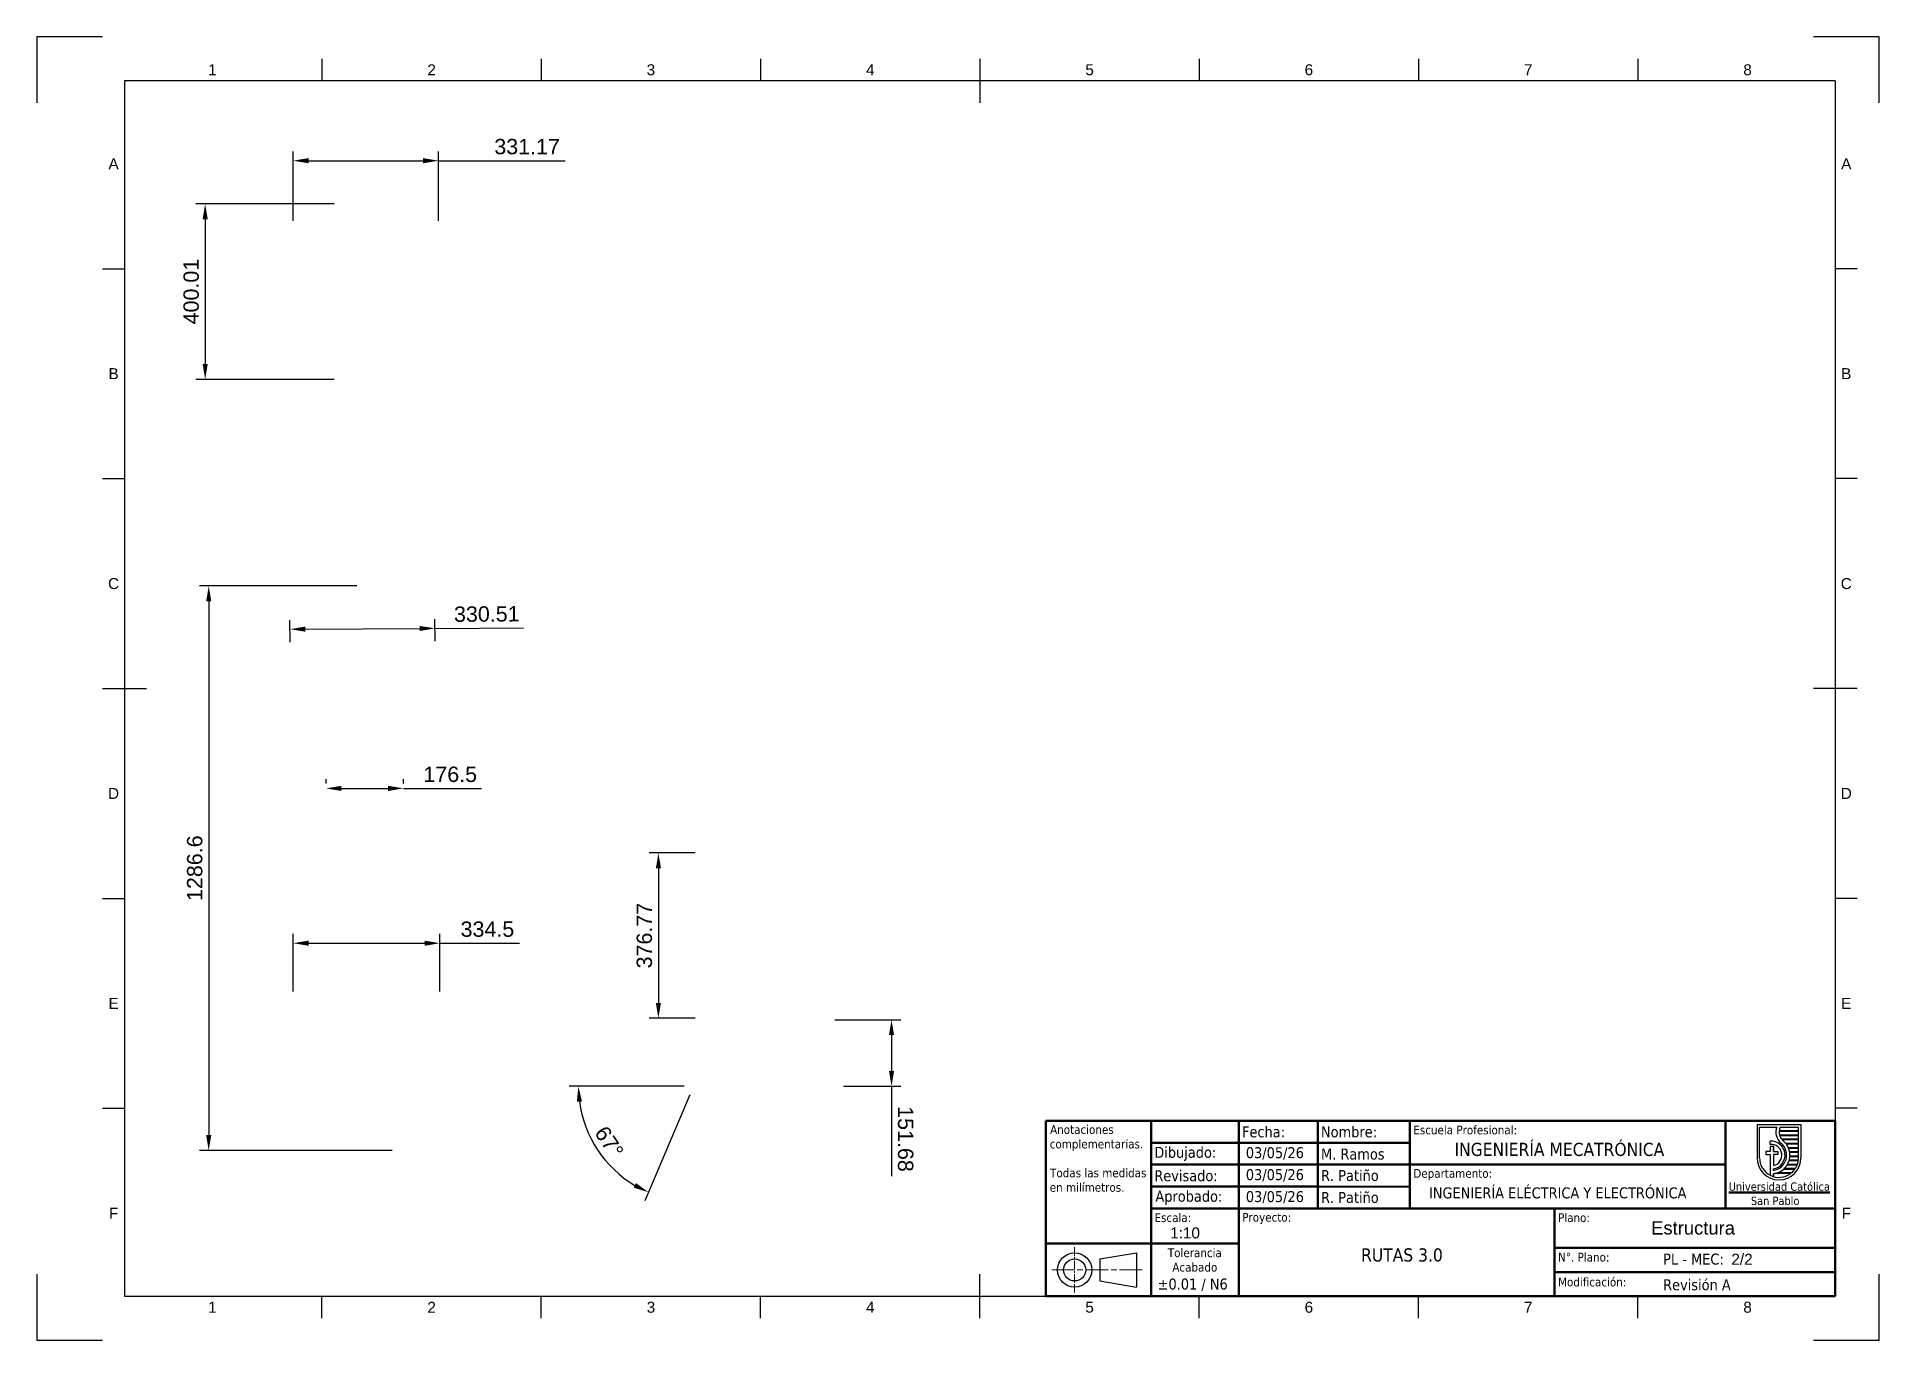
# Paper-space layout 'Plano1' of a CAD drawing. Header units: millimetres. Extents: x 0 to 420, y 0 to 297.
import ezdxf
from ezdxf.enums import TextEntityAlignment as Align

# ---------------------------------------------------------------- set-up
doc = ezdxf.new("R2010")
doc.units = ezdxf.units.MM
doc.header["$LTSCALE"] = 0.75
doc.linetypes.add('CHAIN', pattern=[0.3543, 0.2362, -0.0295, 0.0591, -0.0295])
for name, color, linetype, lineweight in [('BORDER', 7, 'Continuous', 25), ('FD_Dimensions', 7, 'Continuous', 25), ('Notes', 7, 'Continuous', 25), ('Title (ISO)', 7, 'Continuous', 50), ('TITLEBLOCK', 7, 'Continuous', 35)]:
    doc.layers.add(name, color=color, linetype=linetype, lineweight=lineweight)
doc.styles.add('FusionTitle', font='arial.ttf')
doc.styles.add('MtXpl_Tahoma', font='tahoma.ttf')
doc.styles.add('MtXpl_Tahoma_1', font='tahomabd.ttf')
doc.styles.get("Standard").update_dxf_attribs({"font": 'arial.ttf'})
doc.dimstyles.new('Dim-ISO-25', dxfattribs={"dimtxt": 3.5, "dimasz": 3.5, "dimexe": 2.1, "dimexo": 2.1, "dimgap": 1.4, "dimtad": 1, "dimzin": 12, "dimdsep": 46, "dimtxsty": 'Standard', "dimcen": 0, "dimazin": 3, "dimtp": 0.1, "dimtm": 0.1, "dimtfac": 0.714286, "dimtmove": 0, "dimatfit": 3, "dimfxl": 1, "dimtzin": 12, "dimarcsym": 0})

# ---------------------------------------------------------------- blocks, each defined once
blk = doc.blocks.new('ISO_A3_SHEET')
at = {"layer": 'BORDER'}
for p, q in [((65, 292), (65, 287)), ((115, 292), (115, 287)), ((165, 292), (165, 287)), ((215, 292), (215, 282)), ((265, 292), (265, 287)), ((315, 292), (315, 287)), ((365, 292), (365, 287)), ((410, 287), (20, 287)), ((20, 287), (20, 10)), ((410, 287), (410, 10)), ((15, 244.16666), (20, 244.16666)), ((415, 244.16666), (410, 244.16666)), ((15, 196.33333), (20, 196.33333)), ((415, 196.33333), (410, 196.33333)), ((15, 148.5), (25, 148.5)), ((415, 148.5), (405, 148.5)), ((15, 100.66667), (20, 100.66667)), ((415, 100.66667), (410, 100.66667)), ((15, 52.83334), (20, 52.83334)), ((415, 52.83334), (410, 52.83334)), ((215, 5), (215, 15)), ((20, 10), (410, 10)), ((65, 5), (65, 10)), ((115, 5), (115, 10)), ((165, 5), (165, 10)), ((265, 5), (265, 10)), ((315, 5), (315, 10)), ((365, 5), (365, 10))]:
    blk.add_line(p, q, dxfattribs=at)
at = {"layer": 'Defpoints'}
for p, q in [((15, 297), (0, 297)), ((0, 297), (0, 282)), ((420, 297), (405, 297)), ((420, 282), (420, 297)), ((0, 15), (0, 0)), ((420, 0), (420, 15)), ((0, 0), (15, 0)), ((405, 0), (420, 0))]:
    blk.add_line(p, q, dxfattribs=at)
at = {"layer": 'BORDER', "style": 'FusionTitle'}
for s, p in [('1', (40, 289.5)), ('2', (90, 289.5)), ('3', (140, 289.5)), ('4', (190, 289.5)), ('5', (240, 289.5)), ('6', (290, 289.5)), ('7', (340, 289.5)), ('8', (390, 289.5)), ('A', (17.5, 268.08333)), ('A', (412.5, 268.08333)), ('B', (17.5, 220.25)), ('B', (412.5, 220.25)), ('C', (17.5, 172.41667)), ('C', (412.5, 172.41667)), ('D', (17.5, 124.58334)), ('D', (412.5, 124.58334)), ('E', (17.5, 76.75001)), ('E', (412.5, 76.75001)), ('F', (17.5, 28.91668)), ('F', (412.5, 28.91668)), ('1', (40, 7.5)), ('2', (90, 7.5)), ('3', (140, 7.5)), ('4', (190, 7.5)), ('5', (240, 7.5)), ('6', (290, 7.5)), ('7', (340, 7.5)), ('8', (390, 7.5))]:
    blk.add_text(s, height=2.5, dxfattribs=at).set_placement(p, align=Align.MIDDLE)
blk = doc.blocks.new('MEC_UCSP_2026_ROTULO')
at = {"color": 7, "lineweight": 25}
blk.add_line((-17.82, 39.13), (-7.82, 39.13), dxfattribs=at)
at = {"lineweight": 25}
for p, q in [((-17.82, 39.13), (-17.82, 31.53)), ((-17.26, 31.53), (-17.26, 38.57)), ((-17.26, 38.57), (-13.32, 38.57)), ((-12.52, 38.57), (-8.38, 38.57)), ((-8.38, 37.69), (-8.38, 38.57)), ((-7.82, 39.13), (-7.82, 31.53)), ((-14.86, 34.59), (-14.86, 35.33)), ((-14.86, 34.23), (-14.86, 33.01)), ((-14.86, 34.23), (-14.12, 34.23)), ((-14.12, 34.23), (-14.12, 33.01)), ((-8.38, 37.53), (-12.79, 37.53)), ((-8.38, 37.69), (-12.78, 37.69)), ((-8.38, 36.73), (-12.71, 36.73)), ((-8.38, 36.58), (-12.66, 36.58)), ((-8.38, 35.77), (-12.21, 35.77)), ((-8.38, 35.62), (-12.08, 35.62)), ((-8.38, 34.82), (-11.28, 34.82)), ((-8.38, 34.66), (-11.16, 34.66)), ((-8.38, 33.86), (-10.71, 33.86)), ((-8.38, 33.71), (-10.64, 33.71)), ((-8.38, 36.73), (-8.38, 37.53)), ((-8.38, 35.77), (-8.38, 36.58)), ((-8.38, 34.82), (-8.38, 35.62)), ((-8.38, 33.86), (-8.38, 34.66)), ((-8.38, 32.9), (-8.38, 33.71)), ((-14.86, 33.01), (-15.86, 33.01)), ((-15.86, 33.01), (-15.86, 32.27)), ((-15.86, 32.27), (-14.86, 32.27)), ((-14.86, 32.27), (-14.86, 27.58)), ((-14.12, 33.01), (-13.13, 33.01)), ((-14.12, 32.27), (-14.12, 29.78)), ((-13.13, 32.27), (-14.12, 32.27)), ((-13.13, 33.01), (-13.13, 32.27)), ((-8.7, 29.88), (-11.02, 29.88)), ((-8.64, 30.03), (-10.92, 30.03)), ((-8.44, 30.84), (-10.57, 30.84)), ((-8.41, 30.99), (-10.52, 30.99)), ((-8.38, 32.9), (-10.42, 32.9)), ((-8.38, 32.75), (-10.39, 32.75)), ((-8.38, 31.79), (-10.37, 31.79)), ((-8.38, 31.95), (-10.36, 31.95)), ((-8.38, 31.95), (-8.38, 32.75)), ((-8.38, 31.53), (-8.38, 31.79)), ((-14.12, 29.03), (-14.12, 28.67)), ((-14.12, 27.93), (-14.12, 27.28)), ((-10.17, 27.97), (-13.85, 27.97)), ((-9.97, 28.12), (-13.26, 28.12)), ((-9.22, 28.92), (-11.84, 28.92)), ((-9.12, 29.08), (-11.67, 29.08))]:
    blk.add_line(p, q, dxfattribs=at)
for p, q in [((-14.12, 34.23), (-14.12, 33.01)), ((-14.12, 29.03), (-14.12, 28.67)), ((-14.12, 27.93), (-14.12, 27.28))]:
    blk.add_line(p, q)
for centre, radius, start, end in [((-10.22, 37.4), 3.32, 159.4919, 229.9701), ((-10.22, 37.4), 2.58, 153.2124, 173.7257), ((-14.62, 32.16), 3.17, 279.0593, 94.3439), ((-14.62, 32.16), 2.44, 281.8358, 95.6623), ((-14.62, 32.16), 3.53, 278.1382, 49.9701), ((-10.22, 37.4), 2.58, 177.1373, 195.1765), ((-10.22, 37.4), 2.58, 198.7319, 219.2627), ((-14.62, 32.16), 4.27, 38.4452, 49.9701), ((-14.62, 32.16), 4.27, 23.4265, 35.8674), ((-14.62, 32.16), 4.27, 9.9842, 21.2057), ((-12.82, 31.53), 5, 180, 0), ((-12.82, 31.53), 4.44, 180, 306.7065), ((-14.62, 32.16), 4.27, 313.664, 327.6519), ((-14.62, 32.16), 4.27, 330.0525, 341.8885), ((-14.62, 32.16), 4.27, 344.0373, 355.0278), ((-14.62, 32.16), 4.27, 357.0871, 7.9045), ((-12.82, 31.53), 4.44, 326.5146, 338.2428), ((-12.82, 31.53), 4.44, 340.3541, 351.0741), ((-12.82, 31.53), 4.44, 353.0681, 0), ((-14.62, 32.16), 4.27, 276.7227, 280.4384), ((-14.62, 32.16), 4.27, 288.631, 310.6014), ((-12.82, 31.53), 4.44, 309.8932, 324.1128)]:
    blk.add_arc(centre, radius, start, end, dxfattribs=at)
at = {"lineweight": 35}
blk.add_arc((-10.22, 37.4), 2.58, 223.8063, 229.9701, dxfattribs=at)
at = {"layer": 'Title (ISO)'}
for p, q in [((0, 40), (-180, 40)), ((-180, 40), (-180, 12)), ((-156, 35), (-156, 40)), ((-136, 35), (-136, 40)), ((-118, 35), (-118, 40)), ((-97, 35), (-97, 40)), ((-25, 20), (-25, 40)), ((0, 11), (0, 40)), ((-156, 29.95), (-156, 35)), ((-156, 35), (-136, 35)), ((-136, 35), (-118, 35)), ((-136, 30), (-136, 35)), ((-118, 30), (-118, 35.01)), ((-118, 35), (-97, 35)), ((-97, 30), (-97, 35)), ((-156, 30), (-136, 30)), ((-156, 24.96), (-156, 29.95)), ((-136, 20), (-136, 30)), ((-136, 30), (-136, 30)), ((-118, 30), (-136, 30)), ((-118, 25.06), (-118, 30)), ((-97, 30), (-118, 30)), ((-97, 30), (-25, 30)), ((-97, 25), (-97, 30)), ((-156, 25), (-136, 25)), ((-156, 20), (-156, 24.96)), ((-136, 25), (-118, 25)), ((-118, 20), (-118, 25.06)), ((-97, 24.94), (-118, 25)), ((-97, 20), (-97, 25)), ((-136, 20), (-156, 20)), ((-156, 12), (-156, 20)), ((-136, 12), (-136, 20)), ((-136, 20), (-118, 20)), ((-97, 20), (-118, 20)), ((-97, 20), (-64, 20)), ((-64, 11), (-64, 20)), ((-64, 20), (0, 20)), ((-180, 12), (-156, 12)), ((-180, 0), (-180, 12)), ((-136, 12), (-156, 12)), ((-156, 12), (-156, 0)), ((-136, 12), (-136, 0)), ((-64, 11), (0, 11)), ((-64, 5.5), (-64, 11)), ((0, 0), (0, 11)), ((-64, 0), (-64, 5.5)), ((-64, 5.5), (-0.09, 5.5)), ((-180, 0), (0, 0))]:
    blk.add_line(p, q, dxfattribs=at)
at = {"layer": 'Title (ISO)', "linetype": 'CHAIN', "lineweight": 18, "ltscale": 11.506328}
blk.add_line((-173.41, 11.18), (-173.41, 0.82), dxfattribs=at)
at = {"layer": 'Title (ISO)', "lineweight": 25}
for p, q in [((-167.64, 8.52), (-159.31, 9.9)), ((-167.64, 8.52), (-167.64, 3.48)), ((-159.31, 9.9), (-159.31, 2.1)), ((-167.64, 3.48), (-159.31, 2.1))]:
    blk.add_line(p, q, dxfattribs=at)
at = {"layer": 'Title (ISO)', "linetype": 'CHAIN', "lineweight": 18, "ltscale": 29.126099}
blk.add_line((-178.64, 6), (-158, 6), dxfattribs=at)
at = {"layer": 'Title (ISO)', "lineweight": 25}
for radius in [3.9, 2.52]:
    blk.add_circle((-173.41, 6), radius, dxfattribs=at)
at = {"layer": 'Title (ISO)'}
for s, height, style, p in [('Anotaciones', 2, 'MtXpl_Tahoma', (-179, 36.99)), ('Fecha:', 2.5, 'MtXpl_Tahoma', (-135.25, 36.22)), ('Nombre:', 2.5, 'MtXpl_Tahoma', (-117.25, 36.22)), ('Escuela Profesional:', 2, 'MtXpl_Tahoma', (-96.2, 36.9)), ('complementarias.', 2, 'MtXpl_Tahoma', (-179.08, 33.69)), ('Dibujado:', 2.5, 'MtXpl_Tahoma', (-155.25, 31.55)), ('03/05/26', 2.5, 'MtXpl_Tahoma', (-134.38, 31.47)), ('M. Ramos', 2.5, 'MtXpl_Tahoma', (-117.25, 31.16)), ('INGENIERÍA MECATRÓNICA', 3, 'MtXpl_Tahoma', (-86.81, 31.97)), ('Todas las medidas', 2, 'MtXpl_Tahoma', (-179, 27.11)), ('en milímetros.', 2, 'MtXpl_Tahoma', (-179.08, 23.82)), ('Revisado:', 2.5, 'MtXpl_Tahoma', (-155.25, 26.22)), ('03/05/26', 2.5, 'MtXpl_Tahoma', (-134.38, 26.47)), ('R. Patiño', 2.5, 'MtXpl_Tahoma', (-117.25, 26.27)), ('Departamento:', 2, 'MtXpl_Tahoma', (-96.2, 27)), ('INGENIERÍA ELÉCTRICA Y ELECTRÓNICA', 2.5, 'MtXpl_Tahoma', (-92.63, 22.31)), ('%%UUniversidad Católica', 1.9, 'MtXpl_Tahoma', (-24.29, 24.05)), ('Aprobado:', 2.5, 'MtXpl_Tahoma', (-155, 21.54)), ('03/05/26', 2.5, 'MtXpl_Tahoma', (-134.38, 21.47)), ('R. Patiño', 2.5, 'MtXpl_Tahoma', (-117.25, 21.27)), ('San Pablo', 1.9, 'MtXpl_Tahoma_1', (-19.25, 20.8)), ('Escala:', 2, 'MtXpl_Tahoma', (-155.2, 16.91)), ('Proyecto:', 2, 'MtXpl_Tahoma', (-135.2, 17)), ('Plano:', 2, 'MtXpl_Tahoma', (-63.2, 16.91)), ('Tolerancia', 2, 'MtXpl_Tahoma', (-152.16, 8.91)), ('RUTAS 3.0', 3, 'MtXpl_Tahoma', (-108.11, 7.92)), ('N°. Plano:', 2, 'MtXpl_Tahoma', (-63.2, 7.91)), ('PL - MEC:', 2.5, 'MtXpl_Tahoma', (-39.25, 7.22)), ('Acabado', 2, 'MtXpl_Tahoma', (-151.13, 5.62)), ('Modificación:', 2, 'MtXpl_Tahoma', (-63.2, 2.25)), ('±0.01 / N6', 2.5, 'MtXpl_Tahoma', (-154.49, 1.54)), ('Revisión A', 2.5, 'MtXpl_Tahoma', (-39.25, 1.37))]:
    blk.add_text(s, height=height, dxfattribs=dict(at, style=style)).set_placement(p)
at = {"layer": 'TITLEBLOCK', "lineweight": 13}
for tag, p in [('SCALE', (-151.64, 13.18)), ('SHEET', (-23.69, 7.19))]:
    blk.add_attdef(tag, p, '', height=2.5, dxfattribs=at)
blk = doc.blocks.new('*D48')
at = {"layer": 'Defpoints', "color": 0, "transparency": 16777216}
for p in [(91.9, 90.46), (58.45, 77.34), (91.9, 77.34)]:
    blk.add_point(p, dxfattribs=at)
at = {"layer": 'FD_Dimensions', "color": 0, "lineweight": -2, "transparency": 16777216}
for p, q in [((58.45, 79.44), (58.45, 92.56)), ((91.9, 79.44), (91.9, 92.56)), ((61.95, 90.46), (88.4, 90.46)), ((91.9, 90.46), (110.03, 90.46))]:
    blk.add_line(p, q, dxfattribs=at)
at = {"layer": 'FD_Dimensions', "color": 0, "transparency": 16777216}
for points in [[(61.95, 91.04), (61.95, 89.87), (58.45, 90.46)], [(88.4, 91.04), (88.4, 89.87), (91.9, 90.46)]]:
    blk.add_solid(points, dxfattribs=at)
at = {"layer": 'FD_Dimensions', "color": 0, "transparency": 16777216, "insert": (102.72, 93.64), "char_height": 3.5, "attachment_point": 5}
blk.add_mtext('334.5', dxfattribs=at)
blk = doc.blocks.new('*D49')
at = {"layer": 'Defpoints', "color": 0, "transparency": 16777216}
for p in [(65.94, 124.73), (83.59, 125.74), (83.59, 124.73)]:
    blk.add_point(p, dxfattribs=at)
at = {"layer": 'FD_Dimensions', "color": 0, "lineweight": -2, "transparency": 16777216}
for p, q in [((65.94, 126.83), (65.94, 127.84)), ((83.59, 126.83), (83.59, 127.84)), ((69.44, 125.74), (80.09, 125.74)), ((83.59, 125.74), (101.39, 125.74))]:
    blk.add_line(p, q, dxfattribs=at)
at = {"layer": 'FD_Dimensions', "color": 0, "transparency": 16777216}
for points in [[(69.44, 126.32), (69.44, 125.15), (65.94, 125.74)], [(80.09, 126.32), (80.09, 125.15), (83.59, 125.74)]]:
    blk.add_solid(points, dxfattribs=at)
at = {"layer": 'FD_Dimensions', "color": 0, "transparency": 16777216, "insert": (94.24, 128.92), "char_height": 3.5, "attachment_point": 5}
blk.add_mtext('176.5', dxfattribs=at)
blk = doc.blocks.new('*D50')
at = {"layer": 'Defpoints', "color": 0, "transparency": 16777216}
for p in [(57.73, 162.01), (57.76, 156.97), (90.81, 157.16)]:
    blk.add_point(p, dxfattribs=at)
at = {"layer": 'FD_Dimensions', "color": 0, "lineweight": -2, "transparency": 16777216}
for p, q in [((57.74, 159.07), (57.71, 164.11)), ((90.79, 159.26), (90.76, 164.3)), ((61.23, 162.03), (87.28, 162.18)), ((90.78, 162.2), (110.93, 162.32))]:
    blk.add_line(p, q, dxfattribs=at)
at = {"layer": 'FD_Dimensions', "color": 0, "transparency": 16777216}
for points in [[(61.22, 162.61), (61.23, 161.44), (57.73, 162.01)], [(87.27, 162.76), (87.28, 161.6), (90.78, 162.2)]]:
    blk.add_solid(points, dxfattribs=at)
at = {"layer": 'FD_Dimensions', "color": 0, "transparency": 16777216, "insert": (102.58, 165.46), "char_height": 3.5, "attachment_point": 5, "rotation": 0.3354}
blk.add_mtext('330.51', dxfattribs=at)
blk = doc.blocks.new('*D51')
at = {"layer": 'Defpoints', "color": 0, "transparency": 16777216}
for p in [(75.04, 171.88), (39.18, 43.22), (83.1, 43.22)]:
    blk.add_point(p, dxfattribs=at)
at = {"layer": 'FD_Dimensions', "color": 0, "lineweight": -2, "transparency": 16777216}
for p, q in [((72.94, 171.88), (37.08, 171.88)), ((39.18, 168.38), (39.18, 46.72)), ((81, 43.22), (37.08, 43.22))]:
    blk.add_line(p, q, dxfattribs=at)
at = {"layer": 'FD_Dimensions', "color": 0, "transparency": 16777216}
for points in [[(38.6, 168.38), (39.77, 168.38), (39.18, 171.88)], [(38.6, 46.72), (39.77, 46.72), (39.18, 43.22)]]:
    blk.add_solid(points, dxfattribs=at)
at = {"layer": 'FD_Dimensions', "color": 0, "transparency": 16777216, "insert": (36, 107.55), "char_height": 3.5, "attachment_point": 5, "rotation": 90}
blk.add_mtext('1286.6', dxfattribs=at)
blk = doc.blocks.new('*D52')
at = {"layer": 'Defpoints', "color": 0, "transparency": 16777216}
for p in [(91.56, 268.78), (58.45, 252.94), (91.56, 252.94)]:
    blk.add_point(p, dxfattribs=at)
at = {"layer": 'FD_Dimensions', "color": 0, "lineweight": -2, "transparency": 16777216}
for p, q in [((58.45, 255.04), (58.45, 270.88)), ((91.56, 255.04), (91.56, 270.88)), ((61.95, 268.78), (88.06, 268.78)), ((91.56, 268.78), (120.43, 268.78))]:
    blk.add_line(p, q, dxfattribs=at)
at = {"layer": 'FD_Dimensions', "color": 0, "transparency": 16777216}
for points in [[(61.95, 269.36), (61.95, 268.2), (58.45, 268.78)], [(88.06, 269.36), (88.06, 268.2), (91.56, 268.78)]]:
    blk.add_solid(points, dxfattribs=at)
at = {"layer": 'FD_Dimensions', "color": 0, "transparency": 16777216, "insert": (111.77, 271.97), "char_height": 3.5, "attachment_point": 5}
blk.add_mtext('331.17', dxfattribs=at)
blk = doc.blocks.new('*D53')
at = {"layer": 'Defpoints', "color": 0, "transparency": 16777216}
for p in [(69.87, 258.95), (38.37, 218.95), (69.87, 218.95)]:
    blk.add_point(p, dxfattribs=at)
at = {"layer": 'FD_Dimensions', "color": 0, "lineweight": -2, "transparency": 16777216}
for p, q in [((67.77, 258.95), (36.27, 258.95)), ((38.37, 255.45), (38.37, 222.45)), ((67.77, 218.95), (36.27, 218.95))]:
    blk.add_line(p, q, dxfattribs=at)
at = {"layer": 'FD_Dimensions', "color": 0, "transparency": 16777216}
for points in [[(37.79, 255.45), (38.96, 255.45), (38.37, 258.95)], [(37.79, 222.45), (38.96, 222.45), (38.37, 218.95)]]:
    blk.add_solid(points, dxfattribs=at)
at = {"layer": 'FD_Dimensions', "color": 0, "transparency": 16777216, "insert": (35.19, 238.95), "char_height": 3.5, "attachment_point": 5, "rotation": 90}
blk.add_mtext('400.01', dxfattribs=at)
blk = doc.blocks.new('*D54')
at = {"layer": 'Defpoints', "color": 0, "transparency": 16777216}
for p in [(179.79, 73), (181.81, 57.84), (194.85, 57.84)]:
    blk.add_point(p, dxfattribs=at)
at = {"layer": 'FD_Dimensions', "color": 0, "lineweight": -2, "transparency": 16777216}
for p, q in [((181.89, 73), (196.95, 73.01)), ((194.85, 69.51), (194.85, 61.34)), ((183.91, 57.84), (196.95, 57.84)), ((194.85, 57.84), (194.85, 37.33))]:
    blk.add_line(p, q, dxfattribs=at)
at = {"layer": 'FD_Dimensions', "color": 0, "transparency": 16777216}
for points in [[(195.43, 69.51), (194.26, 69.51), (194.85, 73.01)], [(195.43, 61.34), (194.27, 61.34), (194.85, 57.84)]]:
    blk.add_solid(points, dxfattribs=at)
at = {"layer": 'FD_Dimensions', "color": 0, "transparency": 16777216, "insert": (198.04, 45.84), "char_height": 3.5, "attachment_point": 5, "rotation": 270.013}
blk.add_mtext('151.68', dxfattribs=at)
blk = doc.blocks.new('*D55')
at = {"layer": 'Defpoints', "color": 0, "transparency": 16777216}
for p in [(152.21, 111.02), (141.69, 73.35), (152.19, 73.34)]:
    blk.add_point(p, dxfattribs=at)
at = {"layer": 'FD_Dimensions', "color": 0, "lineweight": -2, "transparency": 16777216}
for p, q in [((150.11, 111.02), (139.61, 111.02)), ((141.71, 107.52), (141.7, 76.85)), ((150.09, 73.34), (139.59, 73.35))]:
    blk.add_line(p, q, dxfattribs=at)
at = {"layer": 'FD_Dimensions', "color": 0, "transparency": 16777216}
for points in [[(141.12, 107.52), (142.29, 107.52), (141.71, 111.02)], [(141.11, 76.85), (142.28, 76.85), (141.69, 73.35)]]:
    blk.add_solid(points, dxfattribs=at)
at = {"layer": 'FD_Dimensions', "color": 0, "transparency": 16777216, "insert": (138.51, 92.19), "char_height": 3.5, "attachment_point": 5, "rotation": 89.9812}
blk.add_mtext('376.77', dxfattribs=at)
blk = doc.blocks.new('*D56')
at = {"layer": 'Defpoints', "color": 0, "transparency": 16777216}
for p in [(156.06, 72.84), (149.69, 57.84), (149.81, 57.84), (181.81, 57.84), (125.43, 47.88)]:
    blk.add_point(p, dxfattribs=at)
at = {"layer": 'FD_Dimensions', "color": 0, "lineweight": -2, "transparency": 16777216}
for p, q in [((147.59, 57.84), (121.36, 57.85)), ((148.87, 55.91), (138.62, 31.77))]:
    blk.add_line(p, q, dxfattribs=at)
blk.add_arc((149.69, 57.84), 26.23, 187.6382, 239.3358, dxfattribs=at)
at = {"layer": 'FD_Dimensions', "color": 0, "transparency": 16777216}
for points in [[(123.11, 54.32), (124.28, 54.39), (123.46, 57.85)], [(136.58, 35.8), (136.05, 34.76), (139.44, 33.7)]]:
    blk.add_solid(points, dxfattribs=at)
at = {"layer": 'FD_Dimensions', "color": 0, "transparency": 16777216, "insert": (130.47, 45.13), "char_height": 3.5, "attachment_point": 5, "rotation": 303.487}
blk.add_mtext('67°', dxfattribs=at)

psp = doc.layouts.new('Plano1')

# ---------------------------------------------------------------- block references
at = {"layer": 'BORDER'}
psp.add_blockref('ISO_A3_SHEET', (0, 0), dxfattribs=at)
at = {"layer": 'TITLEBLOCK'}
psp.add_blockref('MEC_UCSP_2026_ROTULO', (410, 10), dxfattribs=at).add_auto_attribs({'SCALE': '1:10', 'SHEET': '2/2'})

# ---------------------------------------------------------------- texts
at = {"layer": 'Notes', "insert": (345.3235, 27.0703), "char_height": 3, "attachment_point": 1}
psp.add_mtext_dynamic_manual_height_columns('\\pi22.70532;Estructura', width=64, gutter_width=17.5, heights=[0], dxfattribs=at)

# ---------------------------------------------------------------- dimensions: what is measured, and where the dimension line sits
at = {"layer": 'FD_Dimensions'}
for base, p1, p2, picture, middle in [((91.565, 268.7794), (58.4483, 252.9397), (91.565, 252.9405), '*D52', (111.7695, 268.7794)), ((83.5857, 125.7361), (65.9357, 124.7281), (83.5857, 124.7281), '*D49', (94.2394, 125.7361))]:
    dim = psp.add_linear_dim(base=base, p1=p1, p2=p2, dimstyle='Dim-ISO-25', override={"dimlfac": -10}, dxfattribs=at)
    dim.commit()
    dim.dimension.update_dxf_attribs({"geometry": picture, "text_midpoint": middle, "dimtype": 160})
for p1, p2, distance, picture, middle in [((69.8733, 258.955), (69.8733, 218.9539), -31.5, '*D53', (35.1863, 238.9544)), ((152.2062, 111.0191), (152.1939, 73.3419), -10.5, '*D55', (138.5119, 92.185))]:
    dim = psp.add_aligned_dim(p1=p1, p2=p2, distance=distance, dimstyle='Dim-ISO-25', override={"dimlfac": -10, "dimclrd": 0, "dimclre": 0}, dxfattribs=at)
    dim.commit()
    dim.dimension.update_dxf_attribs({"geometry": picture, "text_midpoint": middle})
for base, p1, p2, angle, picture, middle in [((39.1831, 43.2245), (75.0396, 171.8845), (83.0974, 43.2245), 90, '*D51', (35.9961, 107.5545)), ((194.85, 57.8382), (179.7938, 73.0023), (181.8082, 57.8352), 270.012966, '*D54', (198.0397, 45.835))]:
    dim = psp.add_linear_dim(base=base, p1=p1, p2=p2, angle=angle, dimstyle='Dim-ISO-25', override={"dimlfac": -10, "dimclrd": 0, "dimclre": 0}, dxfattribs=at)
    dim.commit()
    dim.dimension.update_dxf_attribs({"geometry": picture, "text_midpoint": middle})
for base, p1, p2, angle, picture, middle in [((57.7262, 162.0055), (90.8057, 157.1643), (57.7557, 156.9708), 180.335409, '*D50', (102.602, 162.2682)), ((91.8983, 90.4559), (58.4483, 77.3418), (91.8983, 77.3418), 0, '*D48', (102.7156, 90.4559))]:
    dim = psp.add_linear_dim(base=base, p1=p1, p2=p2, angle=angle, dimstyle='Dim-ISO-25', override={"dimlfac": -10}, dxfattribs=at)
    dim.commit()
    dim.dimension.update_dxf_attribs({"geometry": picture, "text_midpoint": middle, "dimtype": 161})
dim = psp.add_angular_dim_2l(base=(125.4269, 47.881), line1=((181.8082, 57.8352), (149.8082, 57.8425)), line2=((156.0626, 72.844), (149.6915, 57.844)), dimstyle='Dim-ISO-25', override={"dimlfac": -10, "dimpost": '', "dimclrd": 0, "dimclre": 0}, dxfattribs=at)
dim.commit()
dim.dimension.update_dxf_attribs({"geometry": '*D56', "text_midpoint": (130.4735, 45.129)})

doc.saveas('drawing.dxf')
